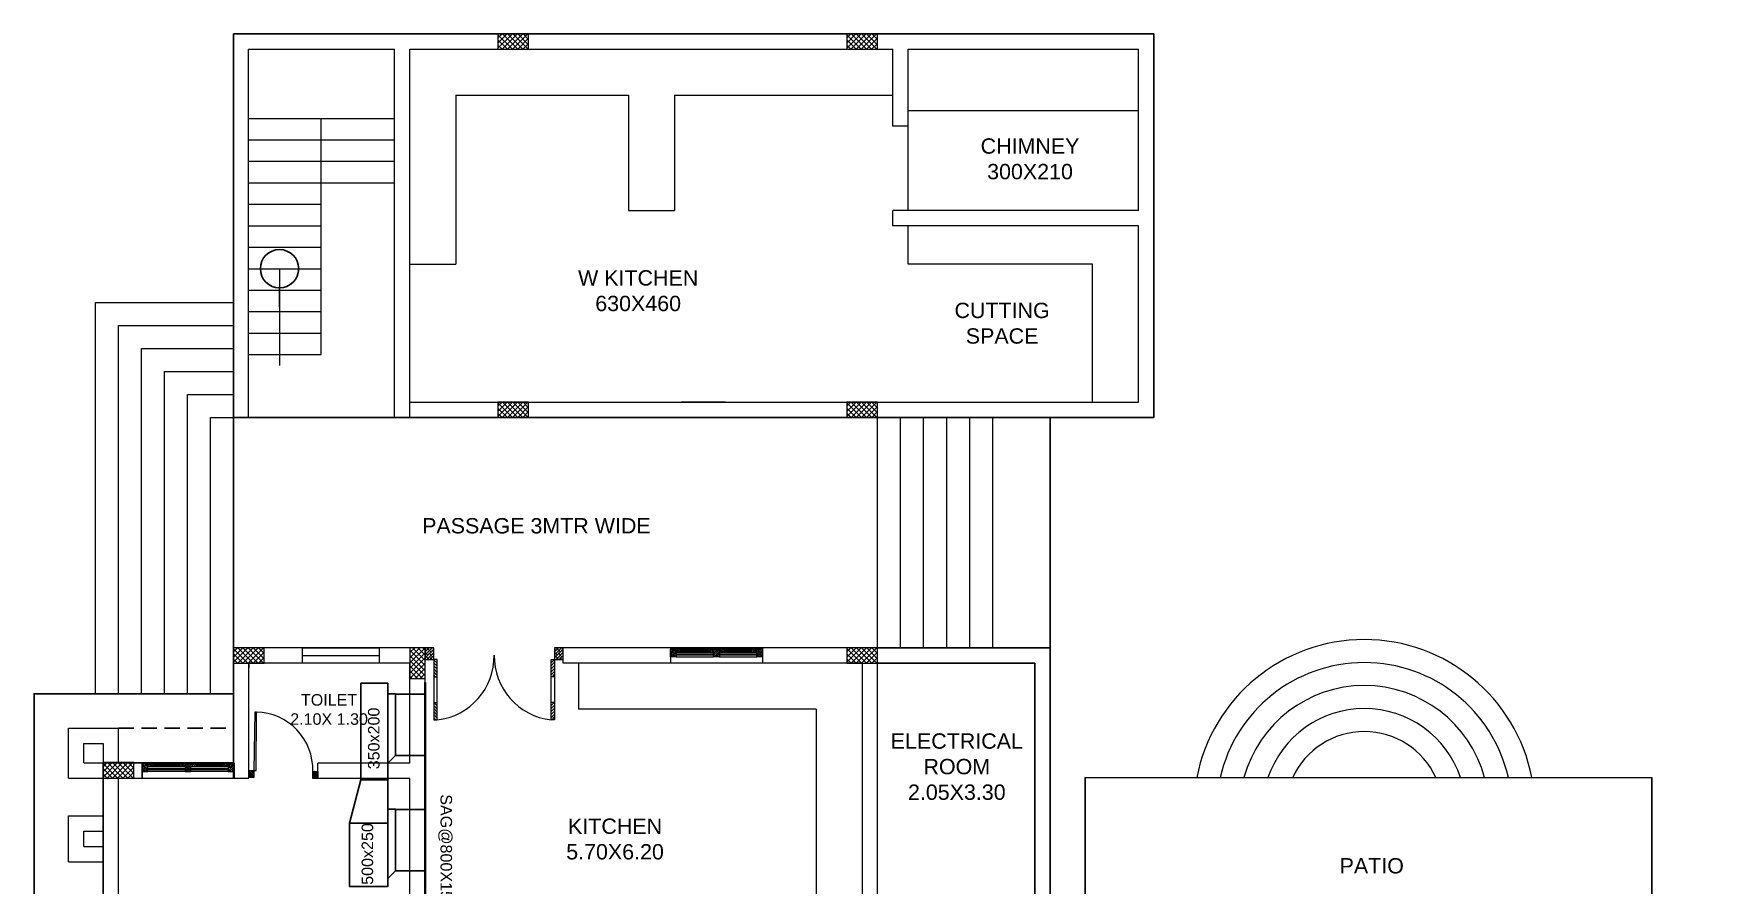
# Model space of a CAD drawing. Header units: centimetres. Extents: x -222850 to -5411, y 68875 to 74032.
# Drawn here: x -222850 to -220643, y 72902 to 74012 of the extents above; entities that cross this region are included whole.
import ezdxf

# ---------------------------------------------------------------- set-up
doc = ezdxf.new("R2010")
doc.units = ezdxf.units.CM
doc.linetypes.add('DASHED2', pattern=[0.375, 0.25, -0.125])
for name, color, linetype in [('A STAIR', 15, 'Continuous'), ('A TEXT FRAME', 253, 'Continuous'), ('COLUMN', 6, 'Continuous'), ('PDF_FRAME', 7, 'Continuous'), ('PDF_m thick', 7, 'Continuous')]:
    doc.layers.add(name, color=color, linetype=linetype)
for name, color, linetype, lineweight in [('A WALL BORDER', 130, 'Continuous', 30), ('FRAME', 31, 'Continuous', 25), ('hatchh', 251, 'Continuous', 9), ('m thick', 15, 'Continuous', 20), ('wall face 1', 4, 'Continuous', 30), ('WINDOWSSS', 42, 'Continuous', 20)]:
    doc.layers.add(name, color=color, linetype=linetype, lineweight=lineweight)
doc.layers.add('PDF_DASH', color=7, linetype='Continuous', true_color=0x989898)
doc.layers.add('PDF_hatchh', color=7, linetype='Continuous', true_color=0x767676)
doc.styles.add('0672-x-Core Bldg A&B-Lvl-Typ$0$ROMANS', font='romans.shx', dxfattribs={"width": 0.85})
doc.styles.add('ARI', font='arial.ttf')
doc.styles.get("Standard").update_dxf_attribs({"font": 'arial.ttf'})
doc.dimstyles.new('A-AHAMED', dxfattribs={"dimscale": 50, "dimtxt": 0.3, "dimasz": 0.12, "dimexe": 0.015, "dimexo": 0.1, "dimgap": 0.05, "dimtad": 3, "dimlfac": 0.01, "dimrnd": 0.005, "dimzin": 1, "dimdsep": 46, "dimtxsty": '0672-x-Core Bldg A&B-Lvl-Typ$0$ROMANS', "dimblk": 'ARCHTICK', "dimcen": 0.5, "dimclrd": 8, "dimclre": 8, "dimclrt": 3, "dimadec": 0, "dimazin": 0, "dimtfac": 0.72, "dimtix": 1, "dimtofl": 0, "dimtmove": 1, "dimatfit": 3, "dimldrblk": 'DOTBLANK', "dimfxl": 1, "dimfxlon": 1, "dimtolj": 1, "dimtzin": 15, "dimlwd": 5, "dimlwe": 5, "dimarcsym": 0})

# ---------------------------------------------------------------- blocks, each defined once
blk = doc.blocks.new('CEXDW')
at = {"layer": 'A TEXT FRAME', "color": 10, "linetype": 'ByBlock', "lineweight": 5}
blk.add_line((-236486.6, 19560.2), (-236486.6, 19660.2), dxfattribs=at)
at = {"layer": 'A TEXT FRAME', "color": 5, "linetype": 'ByBlock', "lineweight": 5}
blk.add_lwpolyline([(-236476.6, 19660.2), (-236476.6, 19560.2), (-236496.6, 19560.2), (-236496.6, 19660.2)], close=True, dxfattribs=at)
blk = doc.blocks.new('window 120')
at = {"layer": 'hatchh', "linetype": 'ByBlock', "lineweight": 5}
h = blk.add_hatch(dxfattribs=at)
h.set_pattern_fill('ANSI38', color=256, scale=0.15, angle=270, style=0)
h.set_pattern_definition([(315, (1141.550529, 856.235317), (0.01325825215, 0.01325825215), []), (45, (1141.550529, 856.235317), (0.01325825215, 0.03977475644), [0.046875, -0.028125])])
h.paths.add_polyline_path([(1149.778, 71.298), (1149.778, 71.398), (1149.703, 71.398), (1149.703, 71.358), (1149.703, 71.298)])
h.paths.add_polyline_path([(1149.703, 71.358), (1149.703, 71.398), (1149.628, 71.398), (1149.628, 71.358)])
h.paths.add_polyline_path([(1148.653, 71.298), (1148.653, 71.398), (1148.578, 71.398), (1148.578, 71.298)])
h.paths.add_polyline_path([(1148.728, 71.358), (1148.728, 71.398), (1148.653, 71.398), (1148.653, 71.358)])
h = blk.add_hatch(dxfattribs=at)
h.set_pattern_fill('ANSI38', color=256, scale=0.15, angle=270, style=0)
h.set_pattern_definition([(315, (1669.323571, 90.203803), (0.01325825215, 0.01325825215), []), (45, (1669.323571, 90.203803), (0.01325825215, 0.03977475644), [0.046875, -0.028125])])
h.paths.add_polyline_path([(1149.14, 71.358), (1149.14, 71.398), (1149.065, 71.398), (1149.065, 71.358)])
h = blk.add_hatch(dxfattribs=at)
h.set_pattern_fill('ANSI38', color=256, scale=0.15, angle=270, style=0)
h.set_pattern_definition([(315, (366.332547, 44.985551), (0.01325825215, 0.01325825215), []), (45, (366.332547, 44.985551), (0.01325825215, 0.03977475644), [0.046875, -0.028125])])
h.paths.add_polyline_path([(1149.215, 71.398), (1149.14, 71.398), (1149.14, 71.358), (1149.14, 71.298), (1149.215, 71.298)])
h = blk.add_hatch(dxfattribs=at)
h.set_pattern_fill('ANSI38', color=256, scale=0.15, angle=270, style=0)
h.set_pattern_definition([(315, (1669.804821, 90.203803), (0.01325825215, 0.01325825215), []), (45, (1669.804821, 90.203803), (0.01325825215, 0.03977475644), [0.046875, -0.028125])])
h.paths.add_polyline_path([(1149.29, 71.358), (1149.29, 71.398), (1149.215, 71.398), (1149.215, 71.358)])
at = {"layer": 'FRAME', "linetype": 'ByBlock', "lineweight": 5}
for points in [[(1148.578, 71.398), (1148.578, 71.298), (1148.653, 71.298), (1148.653, 71.398), (1148.578, 71.398)], [(1149.14, 71.398), (1149.14, 71.298), (1149.215, 71.298), (1149.215, 71.398), (1149.14, 71.398)], [(1149.703, 71.398), (1149.703, 71.298), (1149.778, 71.298), (1149.778, 71.398), (1149.703, 71.398)]]:
    blk.add_lwpolyline(points, dxfattribs=at)
for points in [[(1148.728, 71.358), (1148.653, 71.358), (1148.653, 71.398), (1148.728, 71.398)], [(1149.14, 71.358), (1149.065, 71.358), (1149.065, 71.398), (1149.14, 71.398)], [(1149.29, 71.358), (1149.215, 71.358), (1149.215, 71.398), (1149.29, 71.398)], [(1149.703, 71.358), (1149.628, 71.358), (1149.628, 71.398), (1149.703, 71.398)]]:
    blk.add_lwpolyline(points, close=True, dxfattribs=at)
at = {"layer": 'm thick', "linetype": 'ByBlock', "lineweight": 5, "ltscale": 2}
for p, q in [((1149.778, 71.413), (1148.578, 71.413)), ((1148.578, 71.413), (1148.578, 71.213)), ((1149.14, 71.298), (1148.653, 71.298)), ((1149.703, 71.298), (1149.215, 71.298)), ((1149.778, 71.413), (1149.778, 71.213)), ((1148.578, 71.213), (1149.778, 71.213))]:
    blk.add_line(p, q, dxfattribs=at)
at = {"layer": 'WINDOWSSS', "linetype": 'ByBlock', "lineweight": 5}
for p, q in [((1149.14, 71.334), (1148.653, 71.334)), ((1149.14, 71.322), (1148.653, 71.322)), ((1149.065, 71.398), (1148.728, 71.398)), ((1149.065, 71.38), (1148.728, 71.38)), ((1149.065, 71.375), (1148.728, 71.375)), ((1149.065, 71.358), (1148.728, 71.358)), ((1149.703, 71.334), (1149.215, 71.334)), ((1149.703, 71.322), (1149.215, 71.322)), ((1149.628, 71.398), (1149.29, 71.398)), ((1149.628, 71.38), (1149.29, 71.38)), ((1149.628, 71.375), (1149.29, 71.375)), ((1149.628, 71.358), (1149.29, 71.358))]:
    blk.add_line(p, q, dxfattribs=at)
blk = doc.blocks.new('column')
at = {"layer": 'COLUMN', "linetype": 'ByBlock', "lineweight": 5}
h = blk.add_hatch(dxfattribs=at)
h.set_pattern_fill('ANSI37', color=2, scale=1.5, angle=-90)
h.set_pattern_definition([(315, (-286091.9758, -174142.682), (3.36759605, 3.36759605), []), (45, (-286091.9758, -174142.682), (-3.36759605, 3.36759605), [])])
h.paths.add_polyline_path([(-267185.6, 62342.1), (-267185.6, 62322.1), (-267145.6, 62322.1), (-267145.6, 62342.1)])
h = blk.add_hatch(dxfattribs=at)
h.set_pattern_fill('ANSI37', color=2, scale=1.5, angle=-90)
h.set_pattern_definition([(315, (-285637.144, -174142.682), (3.36759605, 3.36759605), []), (45, (-285637.144, -174142.682), (-3.36759605, 3.36759605), [])])
h.paths.add_polyline_path([(-266730.7, 62342.1), (-266730.7, 62322.1), (-266690.7, 62322.1), (-266690.7, 62342.1)])
h = blk.add_hatch(dxfattribs=at)
h.set_pattern_fill('ANSI37', color=2, scale=1.5, angle=-90)
h.set_pattern_definition([(315, (-286091.9758, -174622.682), (3.36759605, 3.36759605), []), (45, (-286091.9758, -174622.682), (-3.36759605, 3.36759605), [])])
h.paths.add_polyline_path([(-267185.6, 61862.1), (-267185.6, 61842.1), (-267145.6, 61842.1), (-267145.6, 61862.1)])
h = blk.add_hatch(dxfattribs=at)
h.set_pattern_fill('ANSI37', color=2, scale=1.5, angle=-90)
h.set_pattern_definition([(315, (-285636.9758, -174622.682), (3.36759605, 3.36759605), []), (45, (-285636.9758, -174622.682), (-3.36759605, 3.36759605), [])])
h.paths.add_polyline_path([(-266730.6, 61862.1), (-266730.6, 61842.1), (-266690.6, 61842.1), (-266690.6, 61862.1)])
h = blk.add_hatch(dxfattribs=at)
h.set_pattern_fill('ANSI37', color=2, scale=1.5, angle=-90)
h.set_pattern_definition([(315, (-286436.947, -174943.034), (3.36759605, 3.36759605), []), (45, (-286436.947, -174943.034), (-3.36759605, 3.36759605), [])])
h.paths.add_polyline_path([(-267530.5, 61541.8), (-267530.5, 61521.8), (-267490.5, 61521.8), (-267490.5, 61541.8)])
h = blk.add_hatch(dxfattribs=at)
h.set_pattern_fill('ANSI37', color=2, scale=1.5)
h.set_pattern_definition([(45, (-30815.702, 42595.5024), (-3.36759605, 3.36759605), []), (135, (-30815.702, 42595.5024), (-3.36759605, -3.36759605), [])])
h.paths.add_polyline_path([(-267300.5, 61501.9), (-267280.5, 61501.9), (-267280.5, 61541.9), (-267300.5, 61541.9)])
h = blk.add_hatch(dxfattribs=at)
h.set_pattern_fill('ANSI37', color=2, scale=1.5)
h.set_pattern_definition([(45, (-30815.702, 42595.5024), (-3.36759605, 3.36759605), []), (135, (-30815.702, 42595.5024), (-3.36759605, -3.36759605), [])])
h.paths.add_polyline_path([(-267300.5, 61501.9), (-267280.5, 61501.9), (-267280.5, 61541.9), (-267300.5, 61541.9)])
h = blk.add_hatch(dxfattribs=at)
h.set_pattern_fill('ANSI37', color=2, scale=1.5, angle=-90)
h.set_pattern_definition([(315, (-285636.9758, -174943.034), (3.36759605, 3.36759605), []), (45, (-285636.9758, -174943.034), (-3.36759605, 3.36759605), [])])
h.paths.add_polyline_path([(-266730.6, 61541.8), (-266730.6, 61521.8), (-266690.6, 61521.8), (-266690.6, 61541.8)])
h = blk.add_hatch(dxfattribs=at)
h.set_pattern_fill('ANSI37', color=2, scale=1.5, angle=-90)
h.set_pattern_definition([(315, (-286606.9077, -175092.682), (3.36759605, 3.36759605), []), (45, (-286606.9077, -175092.682), (-3.36759605, 3.36759605), [])])
h.paths.add_polyline_path([(-267700.5, 61392.1), (-267700.5, 61372.1), (-267660.5, 61372.1), (-267660.5, 61392.1)])
at = {"layer": 'A TEXT FRAME', "color": 6, "linetype": 'ByBlock', "lineweight": 5}
for points in [[(-267185.6, 62342.1), (-267185.6, 62322.1), (-267145.6, 62322.1), (-267145.6, 62342.1)], [(-266730.7, 62342.1), (-266730.7, 62322.1), (-266690.7, 62322.1), (-266690.7, 62342.1)], [(-267185.6, 61862.1), (-267185.6, 61842.1), (-267145.6, 61842.1), (-267145.6, 61862.1)], [(-266730.6, 61862.1), (-266730.6, 61842.1), (-266690.6, 61842.1), (-266690.6, 61862.1)], [(-267530.5, 61541.8), (-267530.5, 61521.8), (-267490.5, 61521.8), (-267490.5, 61541.8)], [(-267300.5, 61501.9), (-267280.5, 61501.9), (-267280.5, 61541.9), (-267300.5, 61541.9)], [(-266730.6, 61541.8), (-266730.6, 61521.8), (-266690.6, 61521.8), (-266690.6, 61541.8)], [(-267700.5, 61392.1), (-267700.5, 61372.1), (-267660.5, 61372.1), (-267660.5, 61392.1)]]:
    blk.add_lwpolyline(points, close=True, dxfattribs=at)
at = {"layer": 'A TEXT FRAME', "color": 4, "linetype": 'ByBlock', "lineweight": 5}
for points in [[(-267530.5, 61541.8), (-267530.5, 61521.8), (-267490.5, 61521.8), (-267490.5, 61541.8)], [(-266690.6, 61521.8), (-266690.6, 61541.8), (-266730.6, 61541.8), (-266730.6, 61521.8)]]:
    blk.add_lwpolyline(points, close=True, dxfattribs=at)
blk = doc.blocks.new('_ArchTick')
at = {"color": 0, "linetype": 'ByBlock', "const_width": 0.15}
blk.add_lwpolyline([(-0.5, -0.5), (0.5, 0.5)], dxfattribs=at)
blk = doc.blocks.new('_DotBlank')
at = {"color": 0, "linetype": 'ByBlock', "lineweight": -2}
blk.add_line((-0.5, 0), (-1, 0), dxfattribs=at)
blk.add_circle((0, 0), 0.5, dxfattribs=at)
blk = doc.blocks.new('R4E')
at = {"layer": 'PDF_DASH', "linetype": 'ByBlock', "lineweight": 0}
blk.add_arc((0.7, -83.4), 83.4, 358.6053, 88.6669, dxfattribs=at)
at = {"layer": 'PDF_FRAME', "color": 252, "linetype": 'ByBlock', "lineweight": 0, "true_color": 0x989898}
for points in [[(-1.3, -84.7), (-1.3, -94.7), (-8.6, -94.7), (-8.6, -84.7)], [(91.4, -86.1), (91.4, -96), (84.1, -96), (84.1, -85.4)]]:
    blk.add_lwpolyline(points, close=True, dxfattribs=at)
at = {"layer": 'PDF_hatchh', "linetype": 'ByBlock', "lineweight": 0}
for points in [[(-8.6, -84.7), (-1.3, -92.7)], [(-6, -87.4), (-8.6, -90), (-4, -94.7)], [(-8.6, -87.4), (-1.3, -94.7)], [(-7.3, -91.4), (-8.6, -92.7), (-6.6, -94.7)], [(-7.9, -86.7), (-6, -84.7), (-1.3, -90)], [(-3.3, -90), (-6.6, -93.3)], [(-2, -86.1), (-5.3, -89.4)], [(-4.6, -94), (-5.3, -94.7)], [(-4, -85.4), (-3.3, -84.7), (-1.3, -87.4)], [(-1.3, -90.7), (-2.6, -92)], [(-1.3, -93.3), (-2.6, -94.7)], [(-1.3, -88.1), (-1.3, -88.1)], [(84.1, -86.1), (91.4, -93.3)], [(86.7, -88.7), (84.1, -91.4), (88.1, -96)], [(84.1, -88.7), (90.7, -96)], [(85.4, -92.7), (84.1, -94), (85.4, -96)], [(86.7, -85.4), (84.7, -88.1)], [(86.1, -85.4), (91.4, -90.7)], [(89.4, -91.4), (86.1, -94.7)], [(90.7, -87.4), (87.4, -90.7)], [(88.1, -95.3), (87.4, -96)], [(88.7, -86.1), (91.4, -88.1)], [(89.4, -86.1), (88.7, -86.7)], [(91.4, -92), (90, -93.3)], [(91.4, -94.7), (90, -96)]]:
    blk.add_lwpolyline(points, dxfattribs=at)
at = {"layer": 'PDF_m thick', "linetype": 'ByBlock', "lineweight": 0}
blk.add_lwpolyline([(0, 0), (-1.3, -84.7), (2, -84.7), (2.6, 0)], close=True, dxfattribs=at)
blk = doc.blocks.new('W .150')
at = {"layer": 'A STAIR', "linetype": 'ByBlock', "lineweight": 5}
h = blk.add_hatch(dxfattribs=at)
h.set_pattern_fill('ANSI31', color=256, scale=0.1875, style=0)
h.set_pattern_definition([(45, (-1278.992507, 5.066227), (-0.0165728152, 0.0165728152), [])])
h.paths.add_polyline_path([(135.572, 6.937), (135.534, 6.937), (135.534, 6.75), (135.572, 6.75)])
h.paths.add_polyline_path([(135.572, 7.406), (135.534, 7.406), (135.534, 7.218), (135.572, 7.218)])
h = blk.add_hatch(dxfattribs=at)
h.set_pattern_fill('ANSI31', color=256, scale=0.1875, style=0)
h.set_pattern_definition([(135, (1551.373335, 5.066227), (0.0165728152, 0.0165728152), [])])
h.paths.add_polyline_path([(136.847, 6.937), (136.809, 6.937), (136.809, 6.75), (136.847, 6.75)])
h.paths.add_polyline_path([(136.847, 7.406), (136.809, 7.406), (136.809, 7.218), (136.847, 7.218)])
h = blk.add_hatch(dxfattribs=at)
h.set_pattern_fill('ANSI38', color=256, scale=0.1875, angle=180, style=0)
h.set_pattern_definition([(225, (107.112264, 983.23337), (0.0165728152, -0.0165728152), []), (315, (107.112264, 983.23337), (0.04971844555, -0.0165728152), [0.05859375, -0.03515625])])
h.paths.add_polyline_path([(135.534, 6.625), (135.534, 6.75), (135.44, 6.75), (135.44, 6.625)])
h = blk.add_hatch(dxfattribs=at)
h.set_pattern_fill('ANSI38', color=256, scale=0.1875, angle=180, style=0)
h.set_pattern_definition([(225, (108.518514, 983.23337), (0.0165728152, -0.0165728152), []), (315, (108.518514, 983.23337), (0.04971844555, -0.0165728152), [0.05859375, -0.03515625])])
h.paths.add_polyline_path([(136.94, 6.625), (136.94, 6.75), (136.847, 6.75), (136.847, 6.625)])
at = {"layer": 'A STAIR', "linetype": 'ByBlock', "lineweight": 5, "ltscale": 2}
for p, q in [((135.534, 7.406), (135.572, 7.406)), ((135.534, 6.75), (135.534, 7.406)), ((135.572, 7.406), (135.572, 6.75)), ((136.847, 7.406), (136.809, 7.406)), ((136.809, 7.406), (136.809, 6.75)), ((136.847, 6.75), (136.847, 7.406)), ((135.534, 7.218), (135.572, 7.218)), ((136.847, 7.218), (136.809, 7.218)), ((135.534, 6.937), (135.572, 6.937)), ((136.847, 6.937), (136.809, 6.937)), ((135.572, 6.75), (135.534, 6.75)), ((136.809, 6.75), (136.847, 6.75))]:
    blk.add_line(p, q, dxfattribs=at)
at = {"layer": 'A STAIR', "linetype": 'ByBlock', "lineweight": 5}
for points in [[(135.44, 6.75), (135.44, 6.625), (135.534, 6.625), (135.534, 6.75)], [(136.847, 6.75), (136.847, 6.625), (136.94, 6.625), (136.94, 6.75)]]:
    blk.add_lwpolyline(points, close=True, dxfattribs=at)
at = {"layer": 'A WALL BORDER', "color": 42, "linetype": 'ByBlock', "lineweight": 5, "ltscale": 0.005}
for centre, start, end in [((135.494, 6.714), 358.9677, 83.6083), ((136.887, 6.714), 96.3917, 181.0323)]:
    blk.add_arc(centre, 0.696, start, end, dxfattribs=at)

msp = doc.modelspace()

# ---------------------------------------------------------------- linework, layer by layer
at = {"layer": 'A TEXT FRAME', "color": 4, "linetype": 'ByBlock', "lineweight": 5}
for p, q in [((-222589.342, 74011.818, 0), (-221389.376, 74011.818, 0)), ((-222589.342, 73511.818, 0), (-222589.342, 74011.818, 0)), ((-221389.376, 73511.818, 0), (-221389.376, 74011.818, 0)), ((-222569.694, 73991.818, 0), (-222379.342, 73991.818, 0)), ((-222569.694, 73511.818, 0), (-222569.694, 73991.818, 0)), ((-222379.342, 73511.818, 0), (-222379.342, 73991.818, 0)), ((-222359.342, 73991.818, 0), (-221729.376, 73991.818, 0)), ((-222359.342, 73511.818, 0), (-222359.342, 73991.818, 0)), ((-221729.376, 73891.818, 0), (-221729.376, 73991.818, 0)), ((-221709.376, 73991.818, 0), (-221409.376, 73991.818, 0)), ((-221709.376, 73781.818, 0), (-221709.376, 73991.818, 0)), ((-221409.376, 73781.818, 0), (-221409.376, 73991.818, 0)), ((-221709.376, 73891.818, 0), (-221729.376, 73891.818, 0)), ((-221729.376, 73761.818, 0), (-221729.376, 73781.818, 0)), ((-221409.376, 73781.818, 0), (-221729.376, 73781.818, 0)), ((-221409.376, 73761.818, 0), (-221729.376, 73761.818, 0)), ((-221409.376, 73531.818, 0), (-221409.376, 73761.818, 0)), ((-222359.342, 73531.818, 0), (-221409.376, 73531.818, 0)), ((-222379.342, 73511.818, 0), (-222359.342, 73511.818, 0)), ((-222204.376, 73511.818, 0), (-221389.376, 73511.818, 0)), ((-221749.376, 73211.455, 0), (-221749.376, 73511.818, 0)), ((-222339.41, 73211.455, 0), (-222589.359, 73211.455, 0)), ((-222589.359, 73041.818, 0), (-222589.359, 73211.455, 0)), ((-222159.359, 73191.455, 0), (-222159.359, 73211.455, 0)), ((-221749.376, 73211.455, 0), (-222159.359, 73211.455, 0)), ((-222359.342, 73191.604, 0), (-222569.359, 73191.455, 0)), ((-222569.359, 73041.818, 0), (-222569.359, 73191.455, 0)), ((-222569.359, 73191.455, 0), (-222569.359, 73185.593, 0)), ((-222359.342, 73061.455, 0), (-222359.342, 73191.455, 0)), ((-221769.37, 73191.455, 0), (-222159.359, 73191.455, 0)), ((-221769.37, 73191.455, 0), (-221769.37, 72701.804, 0)), ((-221749.393, 72862.455, 0), (-221749.393, 73191.461, 0)), ((-222339.342, 72731.804, 0), (-222339.342, 73171.604, 0)), ((-222804.359, 73041.818, 0), (-222804.359, 73106.818, 0)), ((-222804.359, 73106.818, 0), (-222739.359, 73106.818, 0)), ((-222739.359, 73061.818, 0), (-222739.359, 73106.818, 0)), ((-222759.359, 73086.818, 0), (-222759.359, 73061.818, 0)), ((-222589.359, 73061.818, 0), (-222589.359, 73086.818, 0)), ((-222784.359, 73061.818, 0), (-222759.359, 73061.818, 0)), ((-222749.359, 73061.818, 0), (-222708.64, 73061.818, 0)), ((-222359.342, 73061.455, 0), (-222479.359, 73061.455, 0)), ((-222479.359, 73041.455, 0), (-222479.359, 73061.455, 0)), ((-222804.359, 73041.818, 0), (-222759.359, 73041.818, 0)), ((-222759.359, 73041.818, 0), (-222759.359, 72992.455, 0)), ((-222749.359, 73041.818, 0), (-222708.64, 73041.818, 0)), ((-222739.359, 72751.804, 0), (-222739.359, 73041.818, 0)), ((-222589.359, 73041.818, 0), (-222569.359, 73041.818, 0)), ((-222359.342, 73041.455, 0), (-222479.359, 73041.455, 0)), ((-222359.342, 72731.804, 0), (-222359.342, 73041.455, 0)), ((-221478.725, 73042.455, 0), (-220739.815, 73042.455, 0)), ((-222804.359, 72992.455, 0), (-222759.359, 72992.455, 0)), ((-222804.359, 72932.455, 0), (-222804.359, 72992.455, 0)), ((-222784.359, 72972.455, 0), (-222759.359, 72972.455, 0)), ((-222784.359, 72952.455, 0), (-222784.359, 72972.455, 0)), ((-222759.359, 72952.455, 0), (-222759.359, 72972.455, 0)), ((-222784.359, 72952.455, 0), (-222759.359, 72952.455, 0)), ((-222804.359, 72932.455, 0), (-222759.359, 72932.455, 0)), ((-222759.359, 72882.455, 0), (-222759.359, 72932.455, 0))]:
    msp.add_line(p, q, dxfattribs=at)
at = {"layer": 'A TEXT FRAME', "color": 17, "linetype": 'ByBlock', "lineweight": 5}
for p, q in [((-222299.342, 73931.818, 0), (-222074.359, 73931.818, 0)), ((-222299.342, 73931.818, 0), (-222299.342, 73711.752, 0)), ((-222074.359, 73931.818, 0), (-222074.359, 73781.818, 0)), ((-222014.359, 73931.818, 0), (-221729.376, 73931.818, 0)), ((-222014.359, 73931.818, 0), (-222014.359, 73781.818, 0)), ((-221709.376, 73911.818, 0), (-221409.376, 73911.818, 0)), ((-222569.694, 73901.818, 0), (-222379.342, 73901.818, 0)), ((-222474.869, 73593.818, 0), (-222474.869, 73901.818, 0)), ((-222569.694, 73873.818, 0), (-222379.342, 73873.818, 0)), ((-222569.694, 73845.818, 0), (-222379.342, 73845.818, 0)), ((-222569.694, 73817.818, 0), (-222379.342, 73817.818, 0)), ((-222569.694, 73789.818, 0), (-222474.869, 73789.818, 0)), ((-222074.359, 73781.818, 0), (-222014.359, 73781.818, 0)), ((-222569.694, 73761.818, 0), (-222474.869, 73761.818, 0)), ((-221709.376, 73711.818, 0), (-221709.376, 73761.818, 0)), ((-222569.694, 73733.818, 0), (-222474.869, 73733.818, 0)), ((-222359.342, 73711.752, 0), (-222299.342, 73711.752, 0)), ((-221469.376, 73711.818, 0), (-221709.376, 73711.818, 0)), ((-221469.376, 73531.818, 0), (-221469.376, 73711.818, 0)), ((-222569.694, 73705.818, 0), (-222474.869, 73705.818, 0)), ((-222569.694, 73677.818, 0), (-222474.869, 73677.818, 0)), ((-222769.342, 73151.804, 0), (-222769.342, 73661.818, 0)), ((-222769.342, 73661.818, 0), (-222589.342, 73661.818, 0)), ((-222569.694, 73649.818, 0), (-222474.869, 73649.818, 0)), ((-222739.342, 73151.804, 0), (-222739.342, 73631.818, 0)), ((-222739.342, 73631.818, 0), (-222589.342, 73631.818, 0)), ((-222569.694, 73621.818, 0), (-222474.869, 73621.818, 0)), ((-222709.342, 73151.804, 0), (-222709.342, 73601.818, 0)), ((-222709.342, 73601.818, 0), (-222589.342, 73601.818, 0)), ((-222569.694, 73593.818, 0), (-222474.869, 73593.818, 0)), ((-222679.342, 73151.804, 0), (-222679.342, 73571.818, 0)), ((-222679.342, 73571.818, 0), (-222589.342, 73571.818, 0)), ((-222649.342, 73151.804, 0), (-222649.342, 73541.818, 0)), ((-222649.342, 73541.818, 0), (-222589.342, 73541.818, 0)), ((-222619.342, 73151.804, 0), (-222619.342, 73511.818, 0)), ((-222619.342, 73511.818, 0), (-222589.342, 73511.818, 0)), ((-221719.376, 73211.539, 0), (-221719.376, 73511.818, 0)), ((-221689.376, 73211.461, 0), (-221689.376, 73511.818, 0)), ((-221659.376, 73211.461, 0), (-221659.376, 73511.818, 0)), ((-221629.376, 73211.461, 0), (-221629.376, 73511.818, 0)), ((-221599.376, 73211.461, 0), (-221599.376, 73511.818, 0)), ((-221719.376, 73211.539, 0), (-221749.376, 73211.469, 0)), ((-222139.359, 73191.455, 0), (-222139.359, 73131.455, 0)), ((-221829.367, 73131.455, 0), (-222139.359, 73131.455, 0)), ((-221829.367, 73131.455, 0), (-221829.376, 72826.455, 0))]:
    msp.add_line(p, q, dxfattribs=at)
at = {"layer": 'A TEXT FRAME', "color": 4, "linetype": 'ByBlock'}
for p, q in [((-222589.359, 73211.455, 0), (-222589.342, 73511.818, 0)), ((-222569.694, 73511.818, 0), (-222589.342, 73511.818, 0)), ((-221749.376, 73211.461, 0), (-221524.398, 73211.461, 0)), ((-221524.398, 73211.461, 0), (-221524.398, 72862.455, 0)), ((-221749.393, 73191.461, 0), (-221544.398, 73191.461, 0)), ((-221544.398, 73191.461, 0), (-221544.398, 72842.455, 0)), ((-222708.64, 73061.818, 0), (-222708.64, 73041.818, 0)), ((-221478.725, 72862.466, 0), (-221478.725, 73042.455, 0)), ((-220739.815, 72862.455, 0), (-220739.815, 73042.455, 0))]:
    msp.add_line(p, q, dxfattribs=at)
at = {"layer": 'A TEXT FRAME', "color": 8, "linetype": 'DASHED2', "ltscale": 80}
msp.add_line((-222739.359, 73106.818, 0), (-222589.359, 73106.818, 0), dxfattribs=at)
at = {"layer": 'A TEXT FRAME', "color": 6, "linetype": 'ByBlock', "lineweight": -2}
msp.add_line((-222849.359, 73018.578, 0), (-222849.719, 73018.578, 0), dxfattribs=at)
at = {"layer": 'A TEXT FRAME', "color": 251, "linetype": 'ByBlock', "true_color": 0x636466, "elevation": 0}
for points in [[(-222759.342, 71072.335), (-222759.342, 71502.349), (-222699.359, 71502.335), (-222699.359, 72497.455), (-222759.297, 72497.455), (-222759.297, 73061.818), (-222589.359, 73061.818), (-222589.359, 74011.818), (-221389.376, 74011.818)], [(-221389.376, 74011.818), (-221389.376, 73511.818), (-221524.398, 73511.818), (-221524.398, 72862.455), (-220269.198, 72862.455), (-220269.198, 72962.469), (-219779.198, 72962.455), (-219779.198, 73061.818), (-219469.198, 73061.804), (-219469.198, 72682.469), (-219529.198, 72682.469), (-219529.215, 71502.335), (-219469.215, 71502.349), (-219469.215, 71072.335)]]:
    msp.add_lwpolyline(points, dxfattribs=at)
at = {"layer": 'A TEXT FRAME', "color": 244, "linetype": 'ByBlock', "true_color": 0x991b1e, "elevation": 0}
msp.add_lwpolyline([(-222589.342, 74011.818), (-221389.376, 74011.818), (-221389.376, 73511.818), (-222589.342, 73511.818), (-222589.342, 74011.818)], dxfattribs=at)
at = {"layer": 'A TEXT FRAME', "color": 40, "linetype": 'ByBlock', "true_color": 0xf8d731, "elevation": 0}
msp.add_lwpolyline([(-222005.383, 73531.818), (-221947.836, 73531.818)], dxfattribs=at)
at = {"layer": 'A TEXT FRAME', "color": 3, "linetype": 'ByBlock'}
for points in [[(-222423.179, 73039.673), (-222423.179, 73165.496), (-222388.179, 73165.496), (-222388.179, 73039.673)], [(-222388.322, 73151.455), (-222378.322, 73151.455), (-222378.322, 73071.455), (-222388.179, 73061.455)], [(-222378.322, 73071.395), (-222339.41, 73071.395), (-222339.41, 73151.395), (-222378.322, 73151.395)], [(-222378.322, 73071.455), (-222378.322, 73071.455), (-222388.179, 73061.455)], [(-222388.179, 72982.898), (-222388.179, 73039.673), (-222423.179, 73039.673), (-222438.179, 72982.898)], [(-222438.179, 72900.42), (-222388.179, 72900.42), (-222388.179, 72982.898), (-222438.179, 72982.898), (-222438.179, 72900.42)], [(-222388.179, 73001.064), (-222378.179, 73001.064), (-222378.179, 72921.064), (-222388.036, 72911.064)], [(-222378.179, 72921.004), (-222339.267, 72921.004), (-222339.267, 73001.004), (-222378.179, 73001.004)]]:
    msp.add_lwpolyline(points, dxfattribs=at)
at = {"layer": 'A TEXT FRAME', "color": 2, "linetype": 'ByBlock', "const_width": 3, "elevation": 0}
msp.add_lwpolyline([(-222339.41, 73166.451), (-222339.404, 72601.939)], dxfattribs=at)
at = {"layer": 'A TEXT FRAME', "color": 1, "linetype": 'ByBlock', "elevation": 0}
msp.add_lwpolyline([(-222589.359, 73151.804), (-222849.359, 73151.804), (-222849.359, 72552.455), (-222759.297, 72552.455)], dxfattribs=at)
at = {"layer": 'A TEXT FRAME', "color": 4, "linetype": 'ByBlock', "lineweight": 5, "elevation": 0}
msp.add_lwpolyline([(-222784.359, 73061.818), (-222784.359, 73086.818), (-222759.359, 73086.818)], dxfattribs=at)
at = {"layer": 'A TEXT FRAME', "color": 17, "linetype": 'ByBlock', "lineweight": 5}
for radius, start, end in [(222.652, 11.057024, 168.942976), (192.652, 12.806022, 167.193978), (162.652, 15.220409, 164.779591), (132.652, 18.77824, 161.22176), (102.652, 24.581234, 155.418766)]:
    msp.add_arc((-221114.787, 72999.753, 0), radius, start, end, dxfattribs=at)

# ---------------------------------------------------------------- block references
at = {"layer": 'A TEXT FRAME', "color": 0, "linetype": 'ByBlock'}
msp.add_blockref('column', (44941.112, 11669.804, 0), dxfattribs=at)
at = {"layer": 'A TEXT FRAME', "color": 1, "linetype": 'ByBlock', "rotation": 270}
msp.add_blockref('CEXDW', (-242059.511, -163285.175, 0), dxfattribs=at)
at = {"layer": 'A TEXT FRAME', "color": 4, "linetype": 'ByBlock', "lineweight": 5, "xscale": 120.033776507092, "yscale": 120.033776507092, "zscale": 120.033776507092, "rotation": 180}
msp.add_blockref('W .150', (-205901.934, 74006.633, 0), dxfattribs=at)
at = {"layer": 'A TEXT FRAME', "color": 244, "linetype": 'ByBlock', "true_color": 0x991b1e, "xscale": 0.9004299792004021, "yscale": 0.9004299792004021, "zscale": 0.9004299792004021}
msp.add_blockref('R4E', (-222561.624, 73127.893, 0), dxfattribs=at)
at = {"layer": 'wall face 1', "linetype": 'ByBlock', "lineweight": -2, "yscale": 100.0000000442378, "zscale": 100.0000000442378}
for p, xscale in [((-107041.768, 66070.162, 0), -100.0000000442378), ((-337566.44, 65920.525, 0), 100.0000000442378)]:
    msp.add_blockref('window 120', p, dxfattribs=dict(at, xscale=xscale))

# ---------------------------------------------------------------- texts
at = {"lineweight": 5, "width": 392.50181, "attachment_point": 1, "style": 'ARI'}
for s, insert, char_height in [('\\pxqc;CHIMNEY\\P300X210', (-221746.907, 73875.737, 0), 20), ('\\pxqc;W KITCHEN\\P630X460', (-222257.932, 73703.845, 0), 20), ('\\pxqc;CUTTING \\PSPACE', (-221783.33, 73661.45, 0), 20), ('\\pxqc;PASSAGE 3MTR WIDE', (-222390.61, 73380.713, 0), 20), ('\\pxqc;TOILET\\P2.10X 1.30', (-222660.979, 73151.247, 0), 15), ('\\pxqc;ELECTRICAL \\PROOM \\P2.05X3.30', (-221842.405, 73100.112, 0), 20), ('\\pxqc;KITCHEN\\P5.70X6.20', (-222288.061, 72989.08, 0), 20)]:
    msp.add_mtext(s, dxfattribs=dict(at, insert=insert, char_height=char_height))
at = {"layer": 'A TEXT FRAME', "color": 3, "linetype": 'ByBlock', "char_height": 15, "attachment_point": 1, "rotation": 90}
for s, insert in [('350x200', (-222413.995, 73053.275)), ('500x250', (-222422.31, 72902.664))]:
    msp.add_mtext(s, dxfattribs=dict(at, insert=insert))
at = {"layer": 'A TEXT FRAME', "color": 6, "linetype": 'ByBlock', "insert": (-222304.404, 72807.228, 0), "char_height": 15, "attachment_point": 3, "rotation": 270}
msp.add_mtext('SAG@800X150-2NOS', dxfattribs=at)
at = {"layer": 'A TEXT FRAME', "color": 4, "linetype": 'ByBlock', "lineweight": 5, "insert": (-221301.288, 72937.472, 0), "char_height": 20, "width": 392.50181, "attachment_point": 1, "style": 'ARI'}
msp.add_mtext('\\pxqc;PATIO', dxfattribs=at)

# ---------------------------------------------------------------- leaders
at = {"layer": 'A TEXT FRAME', "color": 40, "linetype": 'ByBlock', "true_color": 0xf8d731}
msp.add_leader([(-222529.342, 73705.818, 0), (-222529.342, 73593.818, 0), (-222529.342, 73579.818, 0)], dimstyle='A-AHAMED', override={"dimasz": 1, "dimgap": 0.05, "dimtad": 0, "dimfxl": 0.18}, dxfattribs=at)

doc.saveas('drawing.dxf')
